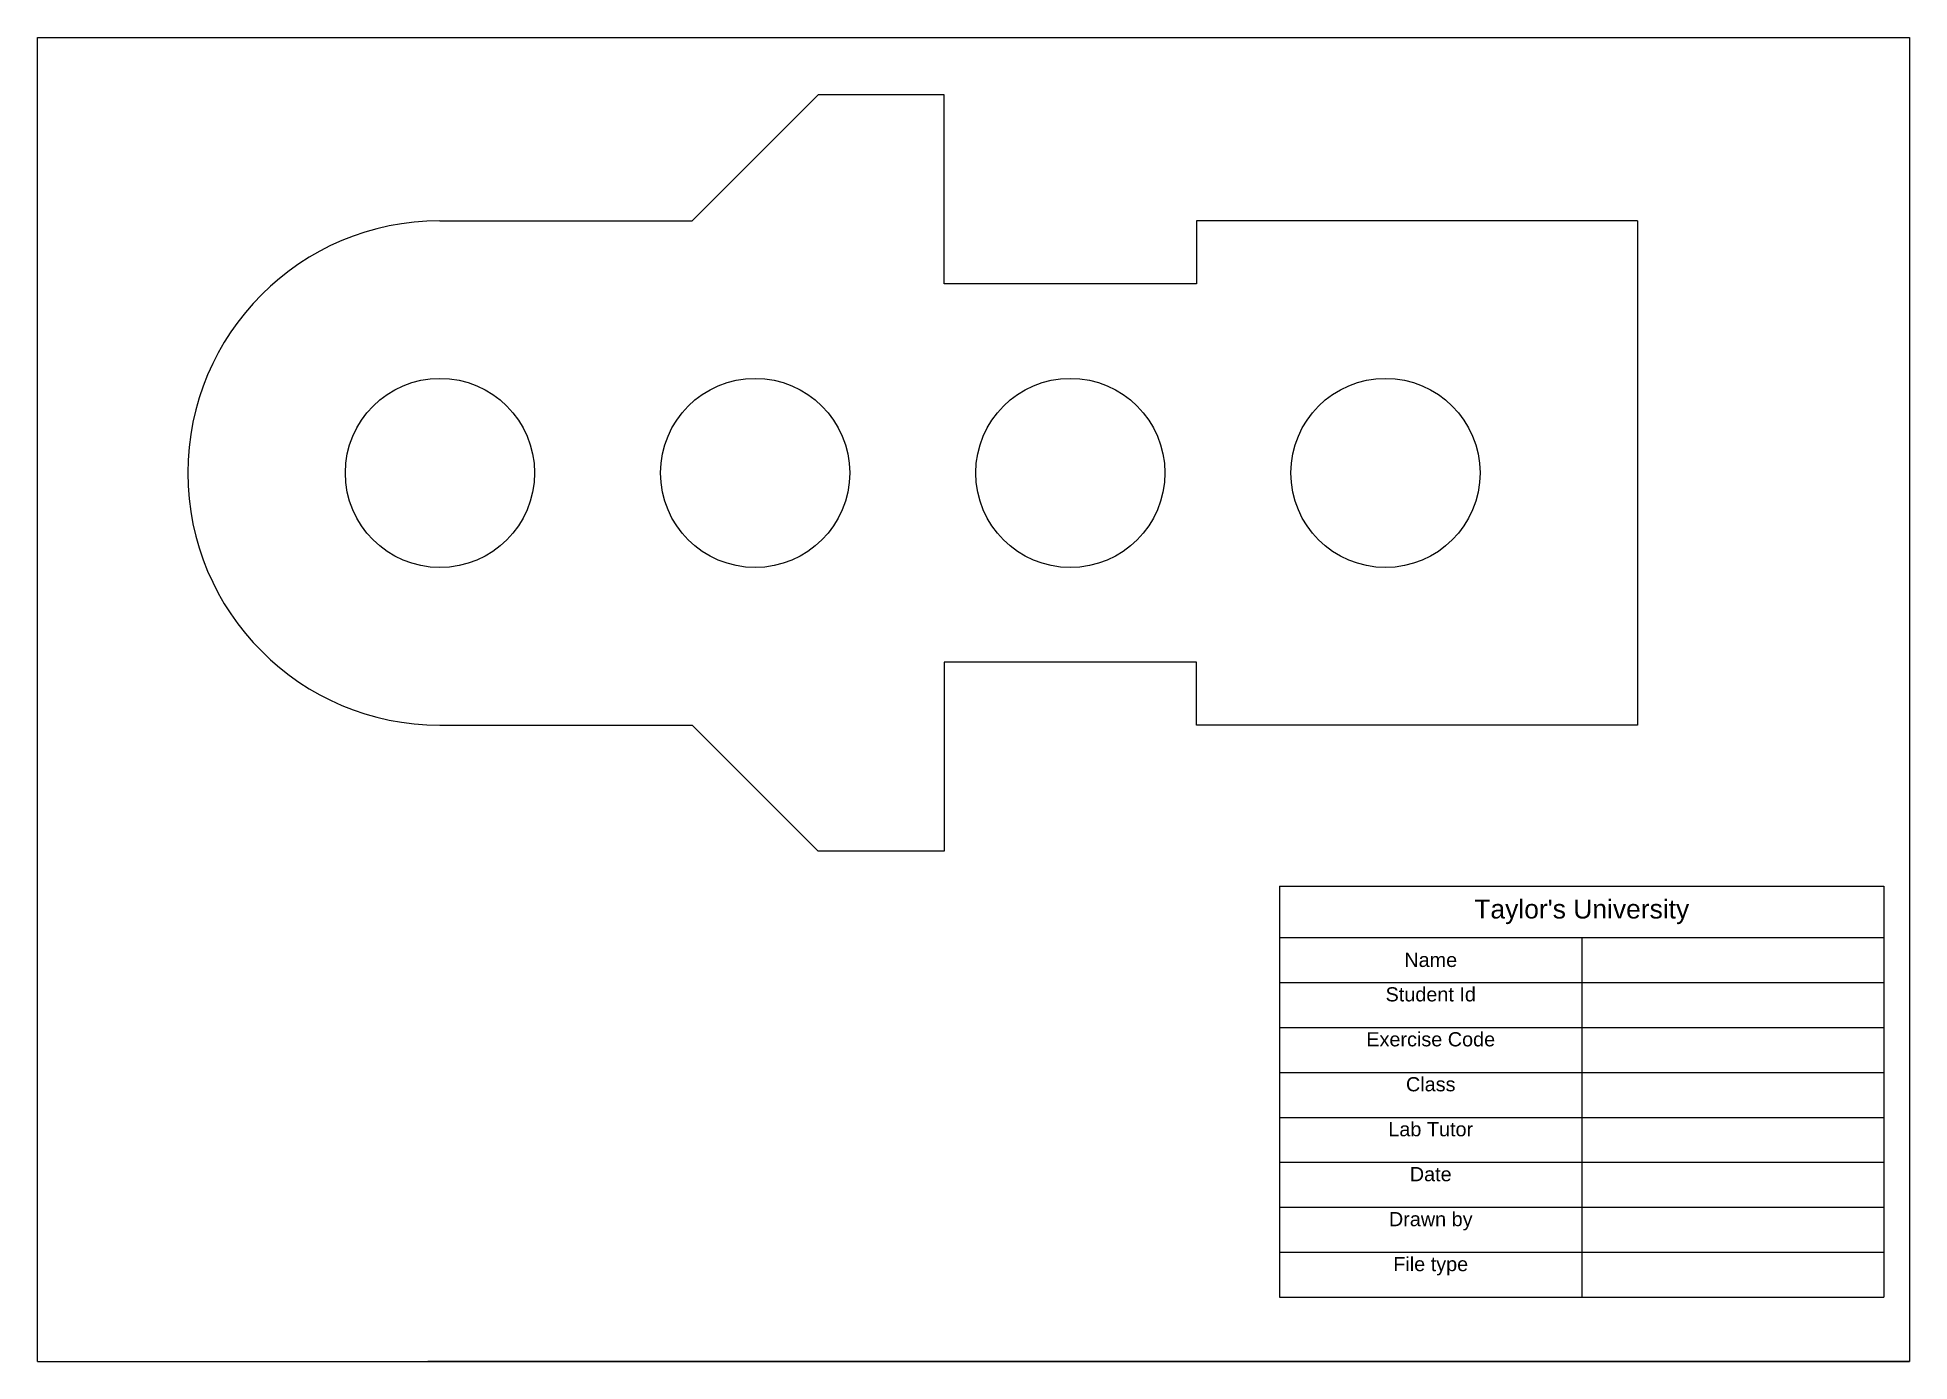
# Model space of a CAD drawing. Header units: millimetres. Extents: x 2252 to 2549, y 2045 to 2255.
import ezdxf

# ---------------------------------------------------------------- set-up
doc = ezdxf.new("R2010")
doc.units = ezdxf.units.MM
doc.styles.get("Standard").update_dxf_attribs({"font": 'arial.ttf'})

# ---------------------------------------------------------------- blocks, each defined once
blk = doc.blocks.new('*T1')
at = {"color": 0, "linetype": 'ByBlock', "lineweight": -2, "transparency": 16777216}
for p, q in [((0, 0), (95.86, 0)), ((0, 0), (0, -65.17)), ((95.86, 0), (95.86, -65.17)), ((0, -8.13), (95.86, -8.13)), ((47.93, -8.13), (47.93, -65.17)), ((0, -15.26), (95.86, -15.26)), ((0, -22.39), (95.86, -22.39)), ((0, -29.52), (95.86, -29.52)), ((0, -36.65), (95.86, -36.65)), ((0, -43.78), (95.86, -43.78)), ((0, -50.91), (95.86, -50.91)), ((0, -58.04), (95.86, -58.04)), ((0, -65.17), (95.86, -65.17))]:
    blk.add_line(p, q, dxfattribs=at)
at = {"color": 0, "transparency": 16777216}
for s, insert, char_height, width, attachment_point in [("Taylor's University", (47.93, -4.06), 3, 94.3618, 5), ('Name', (23.97, -11.69), 2.25, 46.4309, 5), ('Student Id', (23.97, -16.01), 2.25, 46.4309, 2), ('Exercise Code', (23.97, -23.14), 2.25, 46.4309, 2), ('Class', (23.97, -30.27), 2.25, 46.4309, 2), ('Lab Tutor', (23.97, -37.4), 2.25, 46.4309, 2), ('Date', (23.97, -44.53), 2.25, 46.4309, 2), ('Drawn by', (23.97, -51.66), 2.25, 46.4309, 2), ('File type', (23.97, -58.79), 2.25, 46.4309, 2)]:
    blk.add_mtext(s, dxfattribs=dict(at, insert=insert, char_height=char_height, width=width, attachment_point=attachment_point))

msp = doc.modelspace()

# ---------------------------------------------------------------- linework, layer by layer
for p, q in [((2252, 2254.93), (2549, 2254.93)), ((2252, 2093.4), (2252, 2254.93)), ((2549, 2254.93), (2549, 2044.93)), ((2375.86, 2245.86), (2355.86, 2225.86)), ((2395.86, 2245.86), (2375.86, 2245.86)), ((2395.86, 2245.86), (2375.86, 2245.86)), ((2395.86, 2215.86), (2395.86, 2245.86)), ((2395.86, 2215.86), (2395.86, 2245.86)), ((2315.86, 2225.86), (2355.86, 2225.86)), ((2505.86, 2225.86), (2435.86, 2225.86)), ((2435.86, 2225.86), (2435.86, 2215.86)), ((2505.86, 2225.86), (2505.86, 2185.86)), ((2435.86, 2215.86), (2395.86, 2215.86)), ((2505.86, 2185.86), (2505.86, 2145.86)), ((2435.86, 2155.86), (2395.86, 2155.86)), ((2395.86, 2155.86), (2395.86, 2125.86)), ((2435.86, 2145.86), (2435.86, 2155.86)), ((2315.86, 2145.86), (2355.86, 2145.86)), ((2375.86, 2125.86), (2355.86, 2145.86)), ((2505.86, 2145.86), (2435.86, 2145.86)), ((2395.86, 2125.86), (2375.86, 2125.86)), ((2252, 2044.93), (2252, 2093.4)), ((2252, 2044.93), (2549, 2044.93)), ((2549, 2044.93), (2313.95, 2044.93))]:
    msp.add_line(p, q)
for centre in [(2315.86, 2185.86), (2365.86, 2185.86), (2415.86, 2185.86), (2465.86, 2185.86)]:
    msp.add_circle(centre, 15)
msp.add_arc((2315.86, 2185.86), 40, 90, 270)

# ---------------------------------------------------------------- block references
msp.add_blockref('*T1', (2449.07, 2120.31))

doc.saveas('drawing.dxf')
